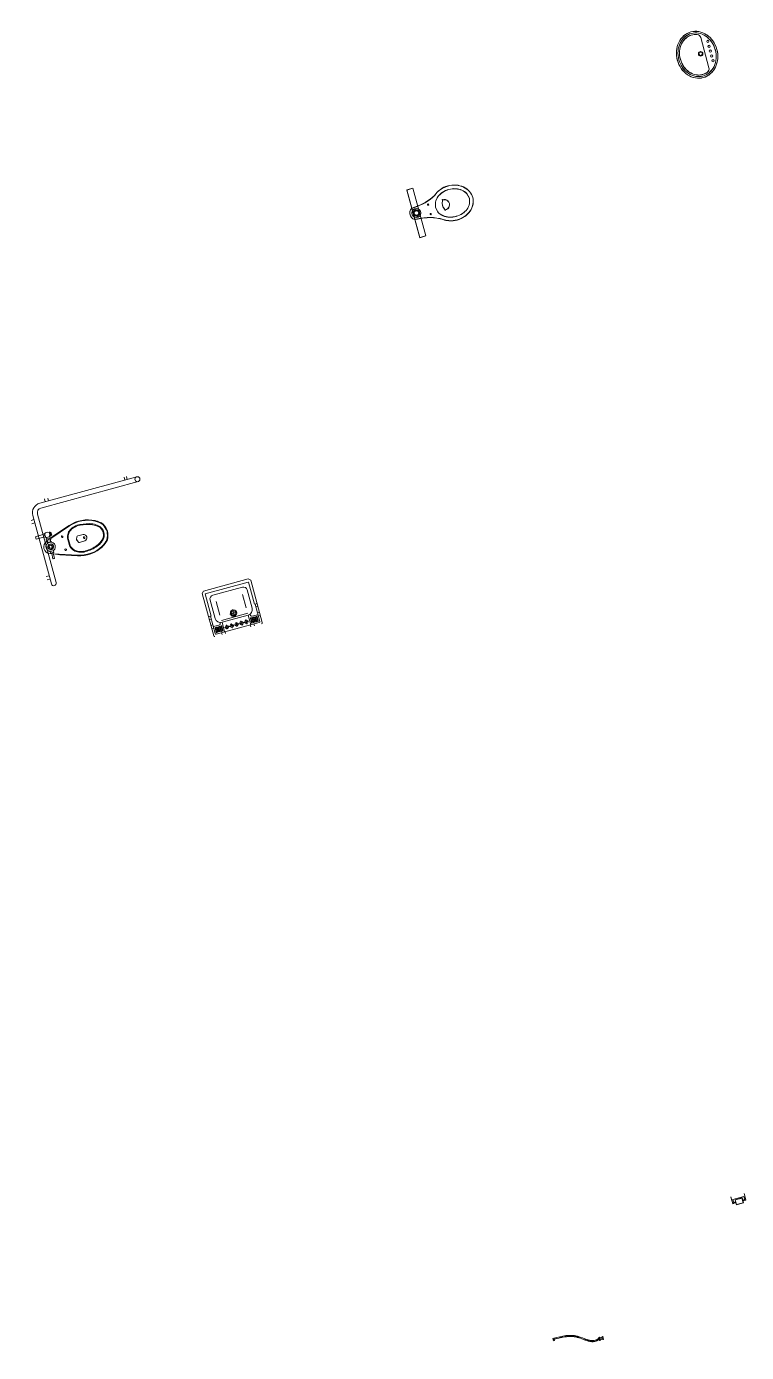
# Model space of a CAD drawing. Header units: millimetres. Extents: x -31731215 to 29997125, y -14487545 to 25622576.
# Drawn here: x 18501702 to 25800472, y 12175906 to 25622576 of the extents above; entities that cross this region are included whole.
import ezdxf

# ---------------------------------------------------------------- set-up
doc = ezdxf.new("R2010")
doc.units = ezdxf.units.MM
doc.header["$MEASUREMENT"] = 0
doc.linetypes.add('CENTER2', pattern=[28.575, 19.05, -3.175, 3.175, -3.175])
doc.layers.add('Blocks', color=251, linetype='Continuous', lineweight=9)
doc.layers.add('Texty', color=3, linetype='Continuous')

# ---------------------------------------------------------------- blocks, each defined once
blk = doc.blocks.new('wb')
for points in [[(29248728, 19241429, -0.17366097), (29248728, 19428176, -0.092514488), (29293288, 19504508, -0.103142476), (29362153, 19557115, -0.227181945), (29517872, 19557115, -0.103142476), (29586737, 19504508, -0.092514488), (29631297, 19428176, -0.173660802), (29631297, 19241429, -0.092514488), (29586737, 19165097, -0.103142476), (29517872, 19112491, -0.227181773), (29362153, 19112491, -0.103142476), (29293288, 19165097, -0.092514488), (29248728, 19241429, -0.086185492)], [(29263791, 19246824, -0.17366097), (29263791, 19422782, -0.092514488), (29305391, 19494044, -0.103142476), (29369066, 19542685, -0.227181945), (29510959, 19542685, -0.103142476), (29574633, 19494044, -0.092514488), (29616234, 19422782, -0.173660802), (29616234, 19246824, -0.092514488), (29574633, 19175562, -0.103142476), (29510959, 19126921, -0.227181773), (29369066, 19126921, -0.103142476), (29305391, 19175562, -0.092514488), (29263791, 19246824, -0.086185492)]]:
    blk.add_lwpolyline(points, format="xyb")
blk.add_lwpolyline([(29521395, 19493678), (29521395, 19175927, -0.305696328), (29495548, 19137601, -0.210759613), (29375979, 19141350, -0.103142476), (29317495, 19186026, -0.092514488), (29278854, 19252218, -0.17366097), (29278854, 19417387, -0.092514488), (29317495, 19483580, -0.103142476), (29375979, 19528256, -0.2107597), (29495548, 19532004, -0.305696328)], format="xyb", close=True)
for centre, radius in [((29580466, 19436316), 11524), ((29580466, 19385777), 11524), ((29477512, 19334803), 22670), ((29477512, 19334803), 17228), ((29580466, 19335111), 11524), ((29580466, 19283829), 11524), ((29580466, 19233290), 11524)]:
    blk.add_circle(centre, radius)
blk = doc.blocks.new('wc')
at = {"ltscale": 0.5}
for p, q in [((26240984, 18549070), (26272172, 18568503)), ((26257849, 18593553), (26269010, 18593553)), ((26303360, 18549070), (26272172, 18568503)), ((26475214, 18534799), (26488033, 18587170)), ((26817830, 18587170), (26830649, 18534799)), ((26207849, 18521053), (26207849, 18543553)), ((26240984, 18514763), (26240984, 18549070)), ((26272172, 18497156), (26240984, 18514763)), ((26257849, 18471053), (26269010, 18471053)), ((26272172, 18497156), (26303360, 18514763)), ((26303360, 18514763), (26303360, 18549070)), ((26485084, 18486005), (26475214, 18534799)), ((26830649, 18534799), (26817830, 18482429))]:
    blk.add_line(p, q, dxfattribs=at)
blk.add_lwpolyline([(26303360, 18785239), (26240984, 18782562), (26240984, 18281976), (26303360, 18284653)], close=True)
for centre, radius in [((26272843, 18532269), 45112), ((26272843, 18532269), 24159), ((26409986, 18583344), 5475), ((26409986, 18483572), 5475)]:
    blk.add_circle(centre, radius, dxfattribs=at)
for centre, radius, start, end in [((26640617, 18497082), 213977, 109.1821443, 132.5103719), ((26653186, 18460954), 252230, 70.8178557, 109.1821499), ((26665755, 18497082), 213977, 49.9739536, 70.8178557), ((26257849, 18543553), 50000, 90, 180), ((26254234, 19101272), 507727, 271.6677055, 298.5170774), ((26619625, 18518644), 148366, 128.4996718, 152.4920265), ((26639789, 18493294), 180757, 108.2358355, 128.4996718), ((26643000, 18535995), 94385, 150.4589097, 207.5990895), ((26552051, 18589435), 11211, 321.9947613, 43.9680289), ((26568820, 18538777), 52244, 262.7354343, 96.1873838), ((26652931, 18453406), 222754, 71.7641645, 108.2358528), ((26666073, 18493294), 180757, 51.5003282, 71.7641645), ((26686237, 18518644), 148366, 27.5079735, 51.5003282), ((26685078, 18520089), 183932, 26.2518243, 49.9739536), ((26714904, 18534799), 150676, 333.7481757, 26.25182), ((26257849, 18521053), 50000, 180, 270), ((26254234, 17963541), 507727, 58.7309356, 88.3322945), ((26626566, 18559681), 159516, 207.5079735, 231.5003282), ((26639789, 18576305), 180757, 231.5003282, 251.7641645), ((26551278, 18484479), 11211, 321.9947613, 43.9680289), ((26666073, 18576305), 180757, 288.2358355, 308.4996718), ((26686237, 18550955), 148366, 308.4996718, 332.4920265), ((26685078, 18549509), 183932, 310.0260464, 333.7481757), ((26640617, 18572516), 213977, 234.3001093, 250.8178557), ((26653186, 18608645), 252230, 250.8178557, 289.1821697), ((26652931, 18616192), 222754, 251.7641645, 288.2358153), ((26665755, 18572516), 213977, 289.1821443, 310.0260464)]:
    blk.add_arc(centre, radius, start, end, dxfattribs=at)
blk = doc.blocks.new('FLUSH')
for p, q in [((0.149, 0), (0.121, 0)), ((0.121, 0), (0.121, -0.084)), ((0.149, 0), (0.149, -0.084)), ((-0.164, -0.386), (-0.08, -0.137)), ((-0.132, -0.12), (-0.134, -0.122)), ((-0.134, -0.122), (-0.134, -0.137)), ((-0.132, -0.139), (-0.134, -0.137)), ((-0.132, -0.12), (-0.072, -0.122)), ((-0.132, -0.12), (-0.132, -0.139)), ((-0.132, -0.139), (-0.072, -0.137)), ((-0.11, -0.205), (-0.082, -0.138)), ((-0.076, -0.122), (-0.069, -0.104)), ((-0.075, -0.122), (-0.069, -0.104)), ((-0.072, -0.122), (-0.072, -0.137)), ((-0.066, -0.113), (-0.068, -0.116)), ((-0.068, -0.143), (-0.068, -0.116)), ((-0.066, -0.146), (-0.068, -0.143)), ((-0.047, -0.113), (-0.066, -0.113)), ((-0.066, -0.146), (-0.066, -0.113)), ((-0.047, -0.115), (-0.047, -0.107)), ((-0.044, -0.107), (-0.047, -0.107)), ((-0.01, -0.112), (-0.019, -0.13)), ((-0.019, -0.13), (-0.01, -0.147)), ((0.01, -0.112), (-0.01, -0.112)), ((0.019, -0.13), (0.01, -0.112)), ((0.01, -0.147), (0.019, -0.13)), ((0.053, -0.106), (0.044, -0.106)), ((0.053, -0.106), (0.053, -0.153)), ((0.053, -0.113), (0.076, -0.113)), ((0.072, -0.113), (0.069, -0.104)), ((0.072, -0.113), (0.069, -0.104)), ((0.076, -0.105), (0.092, -0.105)), ((0.076, -0.154), (0.076, -0.105)), ((0.079, -0.13), (0.09, -0.13)), ((0.092, -0.154), (0.092, -0.105)), ((0.092, -0.108), (0.108, -0.108)), ((0.125, -0.107), (0.108, -0.107)), ((0.108, -0.107), (0.108, -0.152)), ((0.115, -0.103), (0.115, -0.107)), ((0.156, -0.103), (0.115, -0.103)), ((0.156, -0.105), (0.115, -0.105)), ((0.153, -0.084), (0.118, -0.084)), ((0.118, -0.084), (0.118, -0.103)), ((0.135, -0.086), (0.135, -0.101)), ((0.153, -0.084), (0.153, -0.103)), ((0.156, -0.103), (0.156, -0.105)), ((-0.17, -0.384), (-0.11, -0.205)), ((-0.047, -0.146), (-0.066, -0.146)), ((-0.047, -0.144), (-0.047, -0.152)), ((-0.044, -0.152), (-0.047, -0.152)), ((-0.01, -0.147), (0.01, -0.147)), ((0.053, -0.153), (0.044, -0.153)), ((0.053, -0.146), (0.076, -0.146)), ((0.076, -0.154), (0.092, -0.154)), ((0.164, -0.386), (0.085, -0.154)), ((0.11, -0.205), (0.089, -0.154)), ((0.092, -0.151), (0.108, -0.151)), ((0.125, -0.152), (0.108, -0.152)), ((0.17, -0.384), (0.11, -0.205)), ((0.115, -0.152), (0.115, -0.164)), ((0.156, -0.154), (0.115, -0.154)), ((0.156, -0.164), (0.115, -0.164)), ((0.118, -0.164), (0.118, -0.175)), ((0.153, -0.175), (0.118, -0.175)), ((0.135, -0.166), (0.135, -0.173)), ((0.153, -0.164), (0.153, -0.175)), ((0.156, -0.154), (0.156, -0.164)), ((-0.003, -0.423), (-0.028, -0.432)), ((0.003, -0.423), (0.028, -0.432)), ((-0.036, -0.444), (-0.036, -0.504)), ((0.036, -0.444), (0.036, -0.504))]:
    blk.add_line(p, q)
at = {"extrusion": (0, 0, -1)}
for centre, major_axis, start_param, end_param in [((-0.066, -0.127), (0, 0.00815), -0.876897, -0.240302), ((-0.066, -0.132), (0, 0.00815), 3.381895, 4.018489), ((0, -0.13), (0, 0.0757), -1.231295, 1.231295), ((-0.019, -0.118), (0, 0.0298), -1.419775, -1.179631), ((0.021, -0.124), (0, 0.0329), 0.97281, 1.434435), ((0.021, -0.135), (0, 0.0329), 1.707158, 2.168783), ((0.107, -0.117), (0, 0.0319), 4.321224, 5.103554), ((0.107, -0.142), (0, 0.0319), 4.321224, 5.103554), ((0.061, -0.117), (0, 0.0319), 1.179631, 1.961962), ((0.061, -0.142), (0, 0.0319), 1.179631, 1.961962), ((0.146, -0.13), (0, 0.0402), 4.127556, 5.297222), ((0.126, -0.108), (0, 0.0241), -0.391165, 0.391165), ((0.126, -0.078), (0, 0.0241), 2.750427, 3.532758), ((0.144, -0.108), (0, 0.0241), -0.391165, 0.391165), ((0.144, -0.078), (0, 0.0241), 2.750427, 3.532758), ((0.107, -0.13), (0, 0.0562), 1.11205, 2.029543), ((-0.019, -0.141), (0, 0.0298), 4.321224, 4.561367), ((0.126, -0.188), (0, 0.0241), -0.391165, 0.391165), ((0.126, -0.151), (0, 0.0241), 2.750427, 3.532758), ((0.144, -0.188), (0, 0.0241), -0.391165, 0.391165), ((0.144, -0.151), (0, 0.0241), 2.750427, 3.532758), ((0.148, -0.501), (0, 0.351), 4.202254, 5.051891), ((0.148, -0.501), (0, 0.345), 4.20209, 5.051891), ((0.121, -0.501), (0, 0.284), -1.440158, -1.241544), ((0.121, -0.501), (0, 0.276), -1.438454, -1.243502), ((0.044, -0.503), (0, 0.211), -1.108861, -0.8275), ((0.044, -0.503), (0, 0.203), -1.106209, -0.830778), ((-0.005, -0.494), (0, 0.169), -0.664451, -0.307045), ((-0.005, -0.494), (0, 0.161), -0.660345, -0.310765), ((-0.011, -0.615), (0, 0.286), -0.15889, 0.041249), ((-0.011, -0.615), (0, 0.278), -0.156709, 0.041249), ((0, -0.433), (0, 0.0108), -0.330297, 0.330297), ((0.011, -0.615), (0, 0.286), -0.041249, 0.15889), ((0.011, -0.615), (0, 0.278), -0.041249, 0.156709), ((0.005, -0.494), (0, 0.161), 0.310765, 0.660345), ((0.005, -0.494), (0, 0.169), 0.307045, 0.664451), ((-0.044, -0.503), (0, 0.203), 0.830778, 1.106209), ((-0.044, -0.503), (0, 0.211), 0.8275, 1.108861), ((-0.121, -0.501), (0, 0.276), 1.243502, 1.438454), ((-0.121, -0.501), (0, 0.284), 1.241544, 1.440158), ((-0.148, -0.501), (0, 0.345), 1.231295, 2.081095), ((-0.148, -0.501), (0, 0.351), 1.231295, 2.080931), ((0.288, -0.471), (0, 0.456), 4.421087, 4.726852), ((0.288, -0.471), (0, 0.448), 4.4213, 4.725796), ((-0.024, -0.444), (0, 0.013), 4.712389, 5.952888), ((0, -0.498), (0, 0.0383), 1.72434, 4.558845), ((0.024, -0.444), (0, 0.013), 0.330297, 1.570796), ((-0.288, -0.471), (0, 0.448), 1.55739, 1.861885), ((-0.288, -0.471), (0, 0.456), 1.556334, 1.862098), ((0.038, -0.57), (0, 0.217), 3.788, 4.219611), ((0.038, -0.57), (0, 0.211), 3.790144, 4.219878), ((0.093, -0.526), (0, 0.246), 4.10649, 4.397651), ((0.093, -0.526), (0, 0.238), 4.104922, 4.397253), ((0.001, -0.605), (0, 0.123), 3.154769, 4.197589), ((0.001, -0.605), (0, 0.115), 3.154769, 4.200787), ((-0.001, -0.605), (0, 0.115), 2.082398, 3.128417), ((-0.001, -0.605), (0, 0.123), 2.085597, 3.128417), ((-0.038, -0.57), (0, 0.211), 2.063308, 2.493041), ((-0.038, -0.57), (0, 0.217), 2.063574, 2.495186), ((-0.093, -0.526), (0, 0.238), 1.885932, 2.178264), ((-0.093, -0.526), (0, 0.246), 1.885534, 2.176695), ((0.014, -0.553), (0, 0.218), 3.206495, 3.648986), ((0.014, -0.553), (0, 0.211), 3.206495, 3.646849), ((-0.014, -0.553), (0, 0.211), 2.636337, 3.07669), ((-0.014, -0.553), (0, 0.218), 2.634199, 3.07669)]:
    blk.add_ellipse(centre, major_axis=major_axis, ratio=0.961414, start_param=start_param, end_param=end_param, dxfattribs=at)
for centre, major_axis in [((0, -0.13), (0, 0.0514)), ((0, -0.13), (0, 0.0325)), ((0, -0.13), (0, 0.0314)), ((0, -0.13), (0, 0.0173)), ((-0.073, -0.279), (0, 0.00865)), ((0.073, -0.279), (0, 0.00865))]:
    blk.add_ellipse(centre, major_axis=major_axis, ratio=0.961414, dxfattribs=at)
blk.add_ellipse((0, -0.507), major_axis=(-0.0104, 0), ratio=0.780101, start_param=-1.570796, end_param=4.712389)
blk = doc.blocks.new('disabled')
at = {"linetype": 'ByBlock', "ltscale": 2}
for p, q in [((21815364, 16694862), (22835364, 16694862)), ((21873061, 16694862), (21873061, 16724803)), ((21908061, 16694862), (21908061, 16724803)), ((22709812, 16694862), (22709812, 16724803)), ((22734812, 16694862), (22734812, 16724803)), ((21685424, 16550158), (21715364, 16550158)), ((21715364, 16594862), (21715364, 15874862)), ((21765364, 16594862), (21765364, 15874862)), ((21815364, 16644862), (22835364, 16644862)), ((21685424, 16515158), (21715364, 16515158)), ((21685424, 15960620), (21715364, 15960620)), ((21685424, 15925620), (21715364, 15925620))]:
    blk.add_line(p, q, dxfattribs=at)
blk.add_circle((22835364, 16669862), 25000)
for centre, radius, start, end in [((21815364, 16594862), 100000, 90, 180), ((21815364, 16594862), 50000, 90, 180), ((21740364, 15874862), 25000, 180, 360)]:
    blk.add_arc(centre, radius, start, end, dxfattribs=at)
at = {"xscale": 935000.0000000006, "yscale": 935000.0000000006, "zscale": 1000000, "rotation": 90.00000000001971}
blk.add_blockref('FLUSH', (21685424, 16239803), dxfattribs=at)
blk = doc.blocks.new('disabled sink')
for p, q in [((23281579, 15120725), (23281579, 15262584)), ((23558317, 15120725), (23558317, 15262584)), ((23164948, 15104803), (23184948, 15104803)), ((23282448, 15064803), (23557448, 15064803)), ((23419948, 15067303), (23419948, 15142303)), ((23674948, 15104803), (23654948, 15104803)), ((23164948, 15044803), (23184948, 15044803)), ((23164948, 15009803), (23184948, 15009803)), ((23249948, 14944803), (23249948, 14924803)), ((23282448, 15044803), (23282448, 14944803)), ((23287448, 14944803), (23287448, 14924803)), ((23552448, 14944803), (23552448, 14924803)), ((23557448, 15044803), (23557448, 14944803)), ((23589948, 14944803), (23589948, 14924803)), ((23674948, 15044803), (23654948, 15044803)), ((23674948, 15009803), (23654948, 15009803))]:
    blk.add_line(p, q)
at = {"linetype": 'CENTER2', "ltscale": 0.04}
for p, q in [((23457448, 15104803), (23382448, 15104803)), ((23340948, 14984803), (23294948, 14984803)), ((23317948, 14961803), (23317948, 15007803)), ((23391948, 14984803), (23345948, 14984803)), ((23368948, 14961803), (23368948, 15007803)), ((23442948, 14984803), (23396948, 14984803)), ((23419948, 14961803), (23419948, 15007803)), ((23493948, 14984803), (23447948, 14984803)), ((23470948, 14961803), (23470948, 15007803)), ((23544948, 14984803), (23498948, 14984803)), ((23521948, 14961803), (23521948, 15007803))]:
    blk.add_line(p, q, dxfattribs=at)
for points in [[(23664948, 14924803, 0.414213562), (23674948, 14934803), (23674948, 15379803), (23654948, 15399803), (23184948, 15399803), (23164948, 15379803), (23164948, 14934803, 0.414213562), (23174948, 14924803)], [(23654948, 15134803), (23654948, 14952803, -0.414213562), (23646948, 14944803), (23192948, 14944803, -0.414213562), (23184948, 14952803), (23184948, 15134803)], [(23262448, 15048393), (23262448, 15042303, -0.414213562), (23244948, 15024803), (23188904, 15024803)], [(23215206, 15008803, -1.00000002), (23221206, 15008803), (23221206, 14960803), (23215206, 14960803), (23215206, 15008803, -0.390654535)], [(23231206, 15008803, -1.00000002), (23237206, 15008803), (23237206, 14960803), (23231206, 14960803), (23231206, 15008803, -0.390654535)], [(23650762, 15024803), (23594948, 15024803, -0.414213562), (23577448, 15042303), (23577448, 15048393)]]:
    blk.add_lwpolyline(points, format="xyb")
for points in [[(23192948, 15134803), (23192948, 15368205), (23194546, 15369803), (23645350, 15369803), (23646948, 15368205), (23646948, 15134803)], [(23164948, 15134803), (23184948, 15134803)], [(23654948, 15134803), (23674948, 15134803)]]:
    blk.add_lwpolyline(points)
for points in [[(23614948, 15294803, 0.414213562), (23574948, 15334803), (23264948, 15334803, 0.414213562), (23224948, 15294803), (23224948, 15102303, 0.414213562), (23282448, 15044803), (23557448, 15044803, 0.414213562), (23614948, 15102303)], [(23205206, 14960803, -0.999999847), (23199206, 14960803), (23199206, 15008803, -1.000000173), (23205206, 15008803)], [(23253206, 14960803, -0.999999847), (23247206, 14960803), (23247206, 15008803, -1.000000173), (23253206, 15008803)], [(23269206, 14960803, -0.999999847), (23263206, 14960803), (23263206, 15008803, -1.000000173), (23269206, 15008803)], [(23570690, 14960803, 0.999999846), (23576690, 14960803), (23576690, 15008803, 1.000000173), (23570690, 15008803)], [(23586690, 14960803, 0.999999846), (23592690, 14960803), (23592690, 15008803, 1.000000173), (23586690, 15008803)], [(23602690, 14960803, 0.999999846), (23608690, 14960803), (23608690, 15008803, 1.000000173), (23602690, 15008803)], [(23618690, 14960803, 0.999999846), (23624690, 14960803), (23624690, 15008803, 1.000000173), (23618690, 15008803)], [(23634690, 14960803, 0.999999846), (23640690, 14960803), (23640690, 15008803, 1.000000173), (23634690, 15008803)]]:
    blk.add_lwpolyline(points, format="xyb", close=True)
for centre, radius in [((23419948, 15104803), 32500), ((23419948, 15104803), 22500), ((23317948, 14984803), 17000), ((23368948, 14984803), 17000), ((23419948, 14984803), 17000), ((23470948, 14984803), 17000), ((23521948, 14984803), 17000)]:
    blk.add_circle(centre, radius)
blk = doc.blocks.new('tissue')
for p, q in [((26732444, 8055638), (26732444, 7985908)), ((26732444, 7985908), (26743641, 7985908)), ((26743641, 7985908), (26743641, 8026524)), ((26859678, 8026524), (26743641, 8026524)), ((26744150, 7994175), (26765016, 7994175)), ((26765016, 7988065), (26744150, 7988065)), ((26765016, 8017179), (26838303, 8017179)), ((26765016, 8017179), (26765016, 7965780)), ((26838303, 7965780), (26765016, 7965780)), ((26838303, 8017179), (26838303, 7965780)), ((26859169, 7994175), (26838303, 7994175)), ((26838303, 7988065), (26859169, 7988065)), ((26859678, 7985908), (26859678, 8026524)), ((26870874, 7985908), (26859678, 7985908)), ((26870874, 8055638), (26870874, 7985908))]:
    blk.add_line(p, q)
blk = doc.blocks.new('bidet')
for p, q in [((25062016, 7027101), (25065016, 7027101)), ((25062016, 7027101), (25062016, 7003101)), ((25062016, 7003101), (25065016, 7003101)), ((25065016, 7030101), (25067266, 7030101)), ((25065016, 7030101), (25065016, 7000101)), ((25065016, 7000101), (25067266, 7000101)), ((25067266, 7030101), (25067266, 7000101)), ((25067266, 7029351), (25068766, 7029351)), ((25067266, 7000851), (25068766, 7000851)), ((25068766, 7030101), (25073266, 7030101)), ((25068766, 7000101), (25068766, 7030101)), ((25068766, 7000101), (25073266, 7000101)), ((25073266, 7000101), (25073266, 7030101)), ((25073266, 7029351), (25074766, 7029351)), ((25073266, 7000851), (25074766, 7000851)), ((25074766, 7030101), (25077016, 7030101)), ((25074766, 7030101), (25074766, 7000101)), ((25074766, 7000101), (25077016, 7000101)), ((25077016, 7030101), (25077016, 7000101)), ((25077016, 7027101), (25095016, 7027101)), ((25077016, 7003101), (25095016, 7003101)), ((25095016, 7027101), (25095016, 7003101)), ((25095016, 7024101), (25101016, 7024101)), ((25095016, 7006101), (25101016, 7006101)), ((25107016, 7031301), (25107016, 6998901)), ((25108816, 7033101), (25110016, 7033101)), ((25108816, 6997101), (25110016, 6997101))]:
    blk.add_line(p, q)
blk.add_lwpolyline([(24612669, 7143138), (24625258, 7143138), (24625258, 7118034), (24612669, 7118034)], close=True)
for centre, radius, start, end in [((25101016, 7030101), 6000, 270, 0), ((25101016, 7000101), 6000, 14.4775122, 90), ((25108816, 7031301), 1800, 90, 180), ((25108816, 6998901), 1800, 180, 270)]:
    blk.add_arc(centre, radius, start, end)
blk.add_open_spline([(24624837, 7132927), (24635294, 7132810), (24645722, 7132692), (24677625, 7132068), (24698945, 7131277), (24740851, 7127474), (24761433, 7124461), (24796844, 7115922), (24811887, 7111157), (24831646, 7102887), (24836658, 7100609), (24845726, 7096129), (24849794, 7093985), (24856332, 7090308), (24858816, 7088854), (24863789, 7085838), (24866275, 7084278), (24873730, 7079471), (24878698, 7076092), (24892744, 7066244), (24901827, 7059525), (24920116, 7046196), (24929321, 7039586), (24948027, 7027309), (24957529, 7021640), (24973918, 7013667), (24980663, 7010867), (24994468, 7006432), (25001531, 7004797), (25014824, 7003190), (25021004, 7002996), (25028987, 7003559), (25030710, 7003728), (25033763, 7004113), (25035091, 7004310), (25037726, 7004753), (25039035, 7005000), (25042941, 7005802), (25045516, 7006419), (25052911, 7008363), (25057659, 7009825), (25063239, 7011581), (25064169, 7011875), (25065094, 7012167)], degree=3, knots=[0, 0, 0, 0, 30.774057966, 30.774057966, 94.568839857, 94.568839857, 158.363621749, 158.363621749, 207.135062188, 207.135062188, 223.889371783, 223.889371783, 237.689016859, 237.689016859, 246.218207496, 246.218207496, 254.747398133, 254.747398133, 271.805779406, 271.805779406, 302.9547894, 302.9547894, 334.103799395, 334.103799395, 365.252809389, 365.252809389, 386.358730337, 386.358730337, 407.464651286, 407.464651286, 425.187755908, 425.187755908, 430.045537315, 430.045537315, 433.766570349, 433.766570349, 437.487603383, 437.487603383, 444.929669452, 444.929669452, 459.093550357, 459.093550357, 461.939970856, 461.939970856, 461.939970856, 461.939970856])
blk.add_spline([(24624952, 7143138), (24862372, 7098591), (25032481, 7014254), (25062016, 7021903)], degree=3)

msp = doc.modelspace()

# ---------------------------------------------------------------- linework, layer by layer
at = {"layer": 'Texty', "ltscale": 15}
msp.add_xline((2438720.775, -932523.411), (0.964976728288, 0.262335498671), dxfattribs=at)

# ---------------------------------------------------------------- block references
at = {"layer": 'Blocks', "rotation": 15.20868761617166}
for name, p in [('wb', (1963016.806, -1044248.556)), ('wb', (1963279.141, -1045213.533)), ('wc', (1962801.14, -1043454.834)), ('wc', (1963037.373, -1044323.796)), ('wc', (1963273.37, -1045192.304)), ('disabled', (1963281.764, -1045223.183)), ('disabled sink', (1963281.764, -1045223.183)), ('tissue', (1959934.582, -1032910.886)), ('tissue', (1960174.095, -1033791.909)), ('tissue', (1960410.197, -1034660.388)), ('bidet', (1959695.201, -1032030.344)), ('bidet', (1959934.582, -1032910.886))]:
    msp.add_blockref(name, p, dxfattribs=at)

doc.saveas('drawing.dxf')
